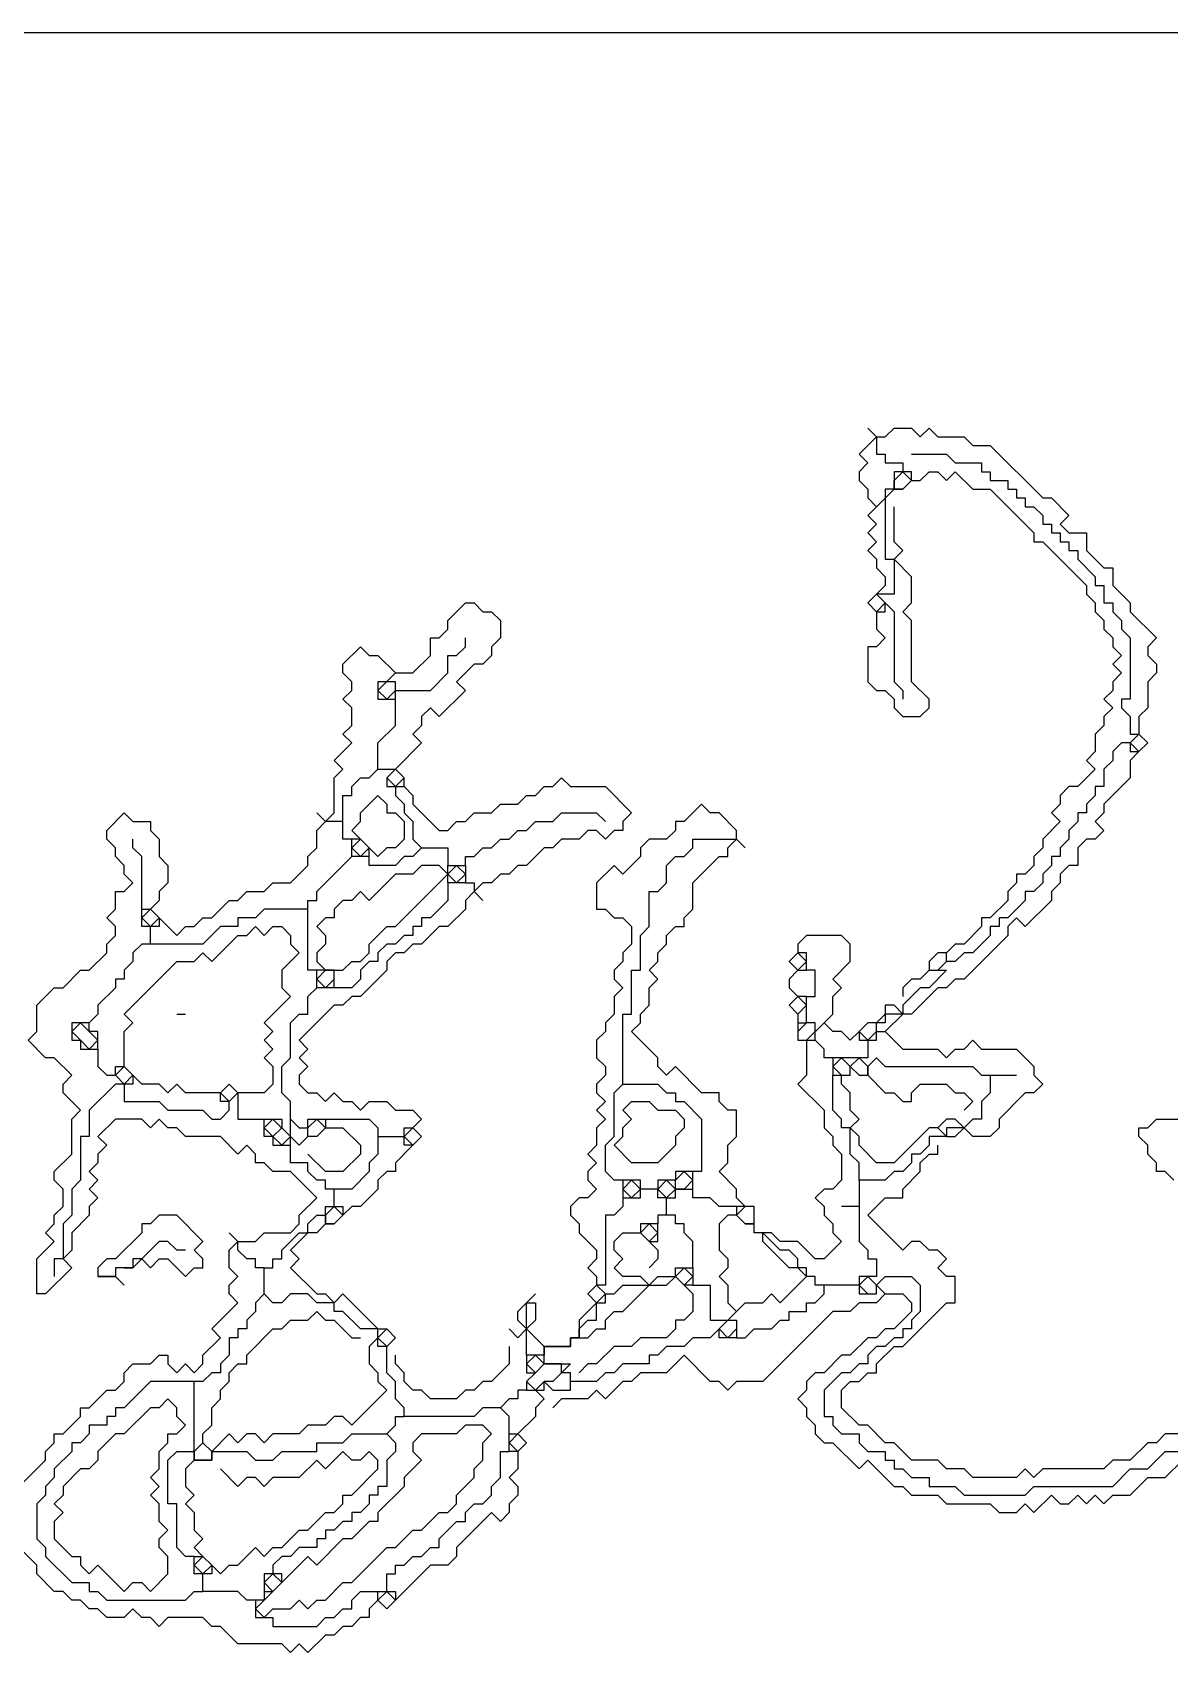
# Model space of a CAD drawing. Extents: x 37173252 to 74842692, y 59158332 to 118813339.
# Drawn here: x 37753075 to 37755415, y 59249658 to 59252993 of the extents above; entities that cross this region are included whole.
import ezdxf

# ---------------------------------------------------------------- set-up
doc = ezdxf.new("R2010")
doc.units = 0
doc.header["$LTSCALE"] = 1000
doc.header["$MEASUREMENT"] = 0
doc.layers.add('TITLIN', color=7, linetype='Continuous')
doc.layers.add('WALL', color=4, linetype='Continuous')

# ---------------------------------------------------------------- blocks, each defined once
blk = doc.blocks.new('TITLEA')
at = {"layer": 'TITLIN'}
blk.add_line((-6500, 17932.17), (0, 17932.17), dxfattribs=at)
blk = doc.blocks.new('MZC')
at = {"linetype": 'Continuous'}
for points in [[(135, 205.0005), (130, 199.9995), (132.5, 197.5015), (130, 195.0005), (130, 192.4995), (132.5, 189.9995), (132.5, 187.5005), (135, 185.0005)], [(132.5, 207.4995), (135, 205.0005), (135, 199.9995), (137.5, 199.9995), (137.5, 197.5015), (142.5, 197.5015), (142.5, 195.0005)], [(132.5, 207.4995), (135, 205.0005)], [(135, 205.0005), (137.5, 205.0005), (140, 207.4995), (145, 207.4995), (147.5, 205.0005), (150, 207.4995), (152.5, 205.0005), (160, 205.0005), (162.5, 202.5005), (167.5, 202.5005), (182.5, 187.5005), (185, 187.5005), (190, 182.4995), (187.5, 180.0015), (190, 177.5005), (195, 177.5005), (195, 172.4995), (200, 167.5005), (202.5, 167.5005), (202.5, 162.4995), (207.5, 157.5005), (207.5, 154.9995), (215, 147.4995), (212.5, 144.9995), (212.5, 142.5005), (215, 140.0005), (215, 137.4995), (212.5, 135.0015), (212.5, 127.4995), (210, 125.0005), (210, 119.9995)], [(145, 199.9995), (155, 199.9995), (157.5, 197.5015), (165, 197.5015), (165, 195.0005), (167.5, 195.0005), (167.5, 192.4995), (172.5, 192.4995), (172.5, 189.9995), (175, 189.9995), (175, 187.5005), (177.5, 187.5005), (177.5, 185.0005), (180, 185.0005), (182.5, 182.4995), (182.5, 180.0015), (185, 180.0015), (185, 177.5005), (187.5, 177.5005), (187.5, 175.0005), (190, 175.0005), (190, 172.4995), (192.5, 172.4995), (192.5, 170.0005), (197.5, 164.9995), (197.5, 162.4995), (200, 162.4995), (200, 157.5005), (202.5, 157.5005), (202.5, 154.9995), (205, 152.5005), (205, 150.0005), (207.5, 147.4995), (207.5, 129.9995), (205, 129.9995), (205, 127.4995), (207.5, 125.0005), (207.5, 119.9995)], [(142.5, 195.0005), (140, 195.0005), (140, 189.9995)], [(140, 189.9995), (142.5, 189.9995), (145, 192.4995), (145, 195.0005), (142.5, 195.0005)], [(140, 189.9995), (140, 192.4995), (142.5, 195.0005), (145, 192.4995)], [(145, 192.4995), (147.5, 192.4995), (150, 195.0005), (152.5, 195.0005), (155, 192.4995), (157.5, 195.0005), (162.5, 189.9995), (167.5, 189.9995), (180, 177.5005), (180, 175.0005), (182.5, 175.0005), (195, 162.4995), (195, 160.0005), (197.5, 157.5005), (197.5, 154.9995), (200, 152.5005), (200, 150.0005), (202.5, 147.4995), (202.5, 144.9995), (205, 142.5005), (202.5, 140.0005), (205, 137.4995), (202.5, 135.0015), (202.5, 132.5005), (200, 129.9995), (202.5, 127.4995), (200, 125.0005), (200, 122.5005), (197.5, 119.9995), (197.5, 115.0005), (195, 112.5005), (197.5, 109.9995), (192.5, 105.0005), (190, 105.0005), (187.5, 102.4995), (187.5, 99.9995), (185, 97.5005), (187.5, 95.0005), (182.5, 90.0005), (182.5, 87.5005), (180, 84.9995), (180, 82.4995), (177.5, 80.0005), (175, 80.0005), (175, 77.5005), (172.5, 74.9995), (172.5, 72.5015), (167.5, 67.4995), (165, 67.4995), (165, 64.9995), (160, 60.0005), (157.5, 60.0005), (155, 57.4995)], [(135, 185.0005), (140, 189.9995)], [(140, 189.9995), (137.5, 189.9995), (137.5, 170.0005), (140, 170.0005), (140, 160.0005), (137.5, 160.0005)], [(145, 192.4995), (142.5, 189.9995), (140, 189.9995)], [(135, 185.0005), (132.5, 182.4995), (135, 180.0015), (132.5, 177.5005), (135, 175.0005), (132.5, 172.4995), (135, 170.0005), (135, 167.5005), (137.5, 164.9995), (137.5, 162.4995), (135, 160.0005)], [(135, 154.9995), (135, 150.0005), (137.5, 147.4995), (135, 144.9995), (132.5, 144.9995), (132.5, 135.0015), (135, 132.5005), (137.5, 132.5005), (140, 129.9995), (140, 127.4995), (142.5, 125.0005), (147.5, 125.0005), (150, 127.4995), (150, 129.9995), (145, 135.0015), (145, 152.5005), (142.5, 154.9995), (145, 157.5005), (145, 164.9995), (140, 170.0005), (142.5, 172.4995), (140, 175.0005), (140, 185.0005)], [(-2.5, 137.4995), (2.5, 137.4995), (7.5, 142.5005), (7.5, 147.4995), (10, 147.4995), (12.5, 150.0005), (12.5, 152.5005), (17.5, 157.5005), (20, 157.5005), (22.5, 154.9995), (25, 154.9995), (27.5, 152.5005), (27.5, 147.4995), (25, 144.9995), (25, 142.5005), (22.5, 140.0005), (20, 140.0005), (15, 135.0015), (17.5, 132.5005), (10, 125.0005), (7.5, 127.4995), (5, 125.0005), (5, 122.5005), (2.5, 119.9995), (5, 117.5015), (-2.5, 109.9995)], [(137.5, 160.0005), (135, 160.0005), (132.5, 157.5005), (135, 154.9995), (137.5, 154.9995)], [(135, 160.0005), (132.5, 157.5005), (135, 154.9995)], [(135, 154.9995), (137.5, 157.5005), (135, 160.0005)], [(137.5, 154.9995), (137.5, 157.5005), (140, 154.9995), (140, 135.0015), (142.5, 132.5005), (142.5, 129.9995)], [(-22.5, 95.0005), (-20, 97.5005), (-20, 107.5005), (-17.5, 109.9995), (-20, 112.5005), (-15, 117.5015), (-17.5, 119.9995), (-15, 122.5005), (-15, 127.4995), (-17.5, 129.9995), (-15, 132.5005), (-15, 135.0015), (-17.5, 137.4995), (-17.5, 140.0005), (-12.5, 144.9995), (-10, 142.5005), (-7.5, 142.5005), (-2.5, 137.4995)], [(-2.5, 132.5005), (7.5, 132.5005), (12.5, 137.4995), (12.5, 142.5005), (15, 142.5005), (17.5, 144.9995), (17.5, 147.4995)], [(-2.5, 137.4995), (-7.5, 132.5005), (-5, 129.9995), (-2.5, 132.5005)], [(-2.5, 132.5005), (-2.5, 135.0015), (-7.5, 135.0015), (-7.5, 129.9995), (-2.5, 129.9995)], [(-7.5, 109.9995), (-7.5, 117.5015), (-2.5, 122.5005), (-2.5, 129.9995)], [(-2.5, 129.9995), (-2.5, 132.5005)], [(207.5, 117.5015), (205, 117.5015), (202.5, 115.0005), (202.5, 112.5005), (200, 109.9995), (200, 105.0005), (197.5, 105.0005), (197.5, 102.4995), (195, 99.9995), (195, 97.5005), (192.5, 97.5005), (192.5, 95.0005), (190, 92.4995), (190, 90.0005), (187.5, 87.5005), (187.5, 84.9995), (185, 84.9995), (185, 82.4995), (182.5, 80.0005), (182.5, 77.5005), (180, 74.9995), (177.5, 74.9995), (177.5, 72.5015), (172.5, 67.4995), (170, 67.4995), (170, 64.9995), (167.5, 64.9995), (167.5, 62.5005), (162.5, 57.4995), (160, 57.4995), (157.5, 55.0015), (155, 55.0015)], [(207.5, 119.9995), (210, 119.9995), (207.5, 117.5015)], [(210, 119.9995), (207.5, 117.5015), (210, 115.0005)], [(207.5, 117.5015), (207.5, 115.0005), (210, 115.0005), (212.5, 117.5015)], [(210, 115.0005), (212.5, 117.5015), (210, 119.9995)], [(210, 115.0005), (207.5, 112.5005), (207.5, 107.5005), (200, 99.9995), (200, 97.5005), (197.5, 95.0005), (200, 92.4995), (197.5, 90.0005), (195, 90.0005), (192.5, 87.5005), (192.5, 82.4995), (190, 82.4995), (187.5, 80.0005), (187.5, 77.5005), (185, 74.9995), (185, 72.5015), (177.5, 64.9995), (175, 67.4995), (172.5, 64.9995), (172.5, 62.5005), (160, 50.0005), (157.5, 50.0005), (155, 47.4995), (152.5, 47.4995), (145, 39.9995), (142.5, 39.9995)], [(-17.5, 95.0005), (-17.5, 102.4995), (-15, 102.4995), (-15, 105.0005), (-12.5, 107.5005), (-10, 107.5005), (-7.5, 109.9995)], [(-7.5, 109.9995), (-2.5, 109.9995), (-5, 107.5005), (-5, 105.0005), (-2.5, 105.0005)], [(-2.5, 109.9995), (-5, 107.5005), (-2.5, 105.0005), (0, 105.0005)], [(0, 105.0005), (0, 107.5005), (-2.5, 109.9995)], [(-2.5, 105.0005), (0, 105.0005), (0, 107.5005), (-2.5, 105.0005)], [(0, 105.0005), (2.5, 102.4995), (2.5, 99.9995), (10, 92.4995), (12.5, 92.4995), (15, 95.0005), (17.5, 95.0005), (20, 97.5005), (25, 97.5005), (27.5, 99.9995), (32.5, 99.9995), (35, 102.4995), (37.5, 102.4995), (40, 105.0005), (42.5, 105.0005), (45, 107.5005), (47.5, 105.0005), (57.5, 105.0005), (65, 97.5005), (62.5, 95.0005), (62.5, 92.4995), (60, 92.4995), (57.5, 90.0005), (55, 92.4995), (52.5, 92.4995), (50, 90.0005), (45, 90.0005), (42.5, 87.5005), (40, 87.5005), (35, 82.4995), (32.5, 82.4995), (30, 80.0005), (27.5, 80.0005), (25, 77.5005), (22.5, 77.5005), (20, 74.9995)], [(-12.5, 90.0005), (-15, 92.4995), (-12.5, 95.0005), (-12.5, 97.5005), (-7.5, 102.4995), (-5, 99.9995), (-5, 97.5005), (-2.5, 97.5005), (0, 95.0005), (0, 90.0005), (-2.5, 87.5005), (-5, 87.5005), (-7.5, 84.9995), (-10, 87.5005), (-12.5, 84.9995), (-15, 87.5005), (-12.5, 90.0005)], [(-2.5, 105.0005), (-2.5, 102.4995), (0, 99.9995), (0, 97.5005), (2.5, 95.0005), (2.5, 90.0005), (5, 87.5005)], [(-32.5, -22.5005), (-30, -19.9995), (-30, -17.4995), (-25, -12.4995), (-32.5, -5.0005), (-37.5, -5.0005), (-40, -2.4995), (-42.5, -2.4995), (-42.5, 0.0005), (-45, 2.4995), (-47.5, 0.0005), (-52.5, 4.9995), (-62.5, 4.9995), (-65, 7.5005), (-67.5, 7.5005), (-70, 10.0015), (-72.5, 7.5005), (-75, 10.0015), (-82.5, 10.0015), (-87.5, 4.9995), (-85, 2.4995), (-87.5, 0.0005), (-87.5, -2.4995), (-90, -5.0005), (-87.5, -7.4985), (-90, -9.9995), (-87.5, -12.4995), (-90, -15.0005), (-90, -17.4995), (-95, -22.5005), (-95, -27.4995), (-97.5, -29.9995), (-95, -32.5005), (-102.5, -40.0005), (-105, -40.0005), (-105, -29.9995), (-100, -25.0005), (-102.5, -22.5005), (-100, -19.9995), (-100, -17.4995), (-97.5, -15.0005), (-97.5, -9.9995), (-100, -7.4985), (-100, -5.0005), (-95, 0.0005), (-95, 10.0015), (-92.5, 12.4995), (-97.5, 17.5005), (-97.5, 19.9995), (-95, 22.4995), (-100, 27.5005), (-102.5, 27.5005), (-107.5, 32.5005), (-105, 35.0005), (-105, 42.5005), (-100, 47.4995), (-97.5, 47.4995), (-92.5, 52.5005), (-90, 52.5005), (-85, 57.4995), (-85, 60.0005), (-82.5, 62.5005), (-82.5, 64.9995), (-85, 67.4995), (-82.5, 70.0005), (-82.5, 74.9995), (-80, 74.9995), (-77.5, 77.5005), (-80, 80.0005), (-80, 82.4995), (-82.5, 84.9995), (-82.5, 87.5005), (-85, 90.0005), (-85, 92.4995), (-80, 97.5005), (-77.5, 95.0005), (-72.5, 95.0005), (-72.5, 92.4995), (-70, 90.0005), (-70, 84.9995), (-67.5, 82.4995), (-67.5, 77.5005), (-70, 74.9995), (-70, 72.5015), (-72.5, 70.0005)], [(-17.5, 95.0005), (-22.5, 95.0005), (-25, 97.5005)], [(17.5, 82.4995), (17.5, 84.9995), (20, 84.9995), (22.5, 87.5005), (25, 87.5005), (27.5, 90.0005), (30, 90.0005), (32.5, 92.4995), (35, 92.4995), (37.5, 95.0005), (42.5, 95.0005), (45, 97.5005), (55, 97.5005), (57.5, 95.0005)], [(95, 90.0005), (95, 92.4995), (90, 97.5005), (87.5, 97.5005), (85, 99.9995), (80, 95.0005), (77.5, 95.0005), (77.5, 92.4995), (75, 90.0005), (70, 90.0005), (67.5, 87.5005), (67.5, 84.9995), (62.5, 80.0005), (60, 82.4995), (55, 77.5005), (55, 70.0005), (57.5, 70.0005), (60, 67.4995), (62.5, 67.4995), (65, 64.9995), (65, 60.0005), (62.5, 57.4995), (62.5, 55.0015), (60, 52.5005), (60, 50.0005), (62.5, 47.4995), (60, 45.0005), (60, 39.9995), (57.5, 37.4995), (57.5, 35.0005), (55, 32.5005), (55, 27.5005), (57.5, 25.0005), (57.5, 22.4995), (55, 19.9995), (55, 17.5005), (57.5, 15.0005), (55, 12.4995), (57.5, 10.0015), (55, 7.5005), (55, 2.4995), (52.5, 0.0005), (55, -2.4995), (52.5, -5.0005), (52.5, -7.4985), (55, -9.9995), (52.5, -12.4995), (50, -12.4995), (47.5, -15.0005), (47.5, -17.4995), (50, -19.9995), (50, -22.5005), (55, -27.4995), (55, -29.9995), (52.5, -32.5005), (55, -34.9995), (55, -37.4995)], [(-72.5, 70.0005), (-75, 67.4995), (-72.5, 64.9995), (-70, 67.4995), (-65, 62.5005), (-62.5, 64.9995), (-60, 64.9995), (-57.5, 67.4995), (-55, 67.4995), (-50, 72.5015), (-47.5, 72.5015), (-45, 74.9995), (-40, 74.9995), (-37.5, 77.5005), (-32.5, 77.5005), (-27.5, 82.4995), (-27.5, 84.9995), (-25, 87.5005), (-25, 92.4995), (-22.5, 95.0005)], [(-22.5, 95.0005), (-22.5, 95.0005)], [(-15, 90.0005), (-17.5, 90.0005), (-17.5, 95.0005)], [(-75, 70.0005), (-75, 84.9995), (-77.5, 87.5005), (-77.5, 90.0005)], [(-15, 84.9995), (-15, 90.0005)], [(-10, 84.9995), (-10, 87.5005), (-12.5, 90.0005), (-15, 90.0005)], [(62.5, 19.9995), (62.5, 39.9995), (65, 39.9995), (65, 52.5005), (67.5, 52.5005), (67.5, 62.5005), (70, 64.9995), (70, 74.9995), (72.5, 74.9995), (75, 77.5005), (75, 82.4995), (77.5, 84.9995), (80, 84.9995), (82.5, 87.5005), (82.5, 90.0005), (95, 90.0005), (97.5, 87.5005)], [(97.5, -15.0005), (95, -12.4995), (95, -9.9995), (90, -5.0005), (92.5, -2.4995), (92.5, 2.4995), (95, 4.9995), (95, 12.4995), (92.5, 12.4995), (90, 15.0005), (90, 17.5005), (85, 17.5005), (77.5, 25.0005), (75, 22.4995), (72.5, 25.0005), (72.5, 27.5005), (65, 35.0005), (67.5, 37.4995), (67.5, 39.9995), (70, 42.5005), (70, 47.4995), (72.5, 50.0005), (70, 52.5005), (72.5, 55.0015), (72.5, 57.4995), (75, 60.0005), (75, 62.5005), (77.5, 64.9995), (80, 64.9995), (80, 67.4995), (82.5, 70.0005), (82.5, 77.5005), (90, 84.9995), (92.5, 84.9995), (92.5, 87.5005), (95, 90.0005)], [(95, 90.0005), (97.5, 87.5005)], [(-27.5, 70.0005), (-27.5, 72.5015), (-25, 72.5015), (-25, 74.9995), (-15, 84.9995)], [(-10, 84.9995), (-15, 84.9995)], [(5, 87.5005), (2.5, 84.9995), (0, 84.9995), (-2.5, 82.4995), (-10, 82.4995), (-10, 84.9995)], [(5, 87.5005), (12.5, 87.5005), (12.5, 82.4995)], [(12.5, 80.0005), (10, 82.4995), (5, 82.4995), (2.5, 80.0005), (-2.5, 80.0005), (-10, 72.5015), (-12.5, 74.9995), (-15, 72.5015), (-17.5, 72.5015), (-20, 70.0005), (-20, 67.4995), (-22.5, 67.4995), (-25, 64.9995), (-22.5, 62.5005), (-22.5, 60.0005), (-25, 57.4995), (-25, 55.0015), (-22.5, 52.5005)], [(-22.5, 52.5005), (-17.5, 52.5005), (-15, 55.0015), (-12.5, 55.0015), (-10, 57.4995), (-10, 60.0005), (-5, 64.9995), (-2.5, 64.9995), (12.5, 80.0005)], [(12.5, 82.4995), (17.5, 82.4995)], [(12.5, 77.5005), (12.5, 82.4995)], [(12.5, 80.0005), (15, 82.4995), (17.5, 80.0005), (15, 77.5005), (12.5, 80.0005)], [(17.5, 82.4995), (17.5, 77.5005)], [(20, 74.9995), (17.5, 72.5015), (17.5, 70.0005), (12.5, 64.9995), (10, 64.9995), (5, 60.0005), (2.5, 60.0005), (0, 57.4995), (-2.5, 57.4995), (-5, 55.0015), (-5, 52.5005), (-12.5, 45.0005), (-15, 45.0005), (-17.5, 42.5005), (-20, 42.5005), (-30, 32.5005), (-27.5, 29.9995), (-30, 27.5005), (-27.5, 25.0005), (-30, 22.4995), (-30, 19.9995), (-27.5, 17.5005), (-25, 17.5005), (-22.5, 15.0005), (-20, 17.5005), (-17.5, 15.0005), (-15, 15.0005), (-12.5, 12.4995), (-10, 15.0005), (-5, 15.0005), (-2.5, 12.4995), (2.5, 12.4995), (5, 10.0015), (2.5, 7.5005)], [(12.5, 77.5005), (12.5, 72.5015), (7.5, 67.4995), (5, 67.4995), (5, 64.9995), (2.5, 64.9995), (2.5, 62.5005), (0, 62.5005), (-2.5, 60.0005), (-5, 60.0005), (-7.5, 57.4995), (-7.5, 55.0015), (-10, 55.0015), (-12.5, 52.5005), (-12.5, 50.0005), (-15, 47.4995), (-20, 47.4995)], [(17.5, 77.5005), (12.5, 77.5005)], [(17.5, 77.5005), (20, 77.5005), (20, 74.9995), (22.5, 72.5015)], [(20, 74.9995), (22.5, 72.5015)], [(-72.5, 64.9995), (-75, 64.9995), (-75, 70.0005)], [(-75, 70.0005), (-72.5, 70.0005), (-70, 67.4995), (-70, 64.9995), (-72.5, 64.9995)], [(-27.5, 70.0005), (-40, 70.0005), (-42.5, 67.4995), (-47.5, 67.4995), (-47.5, 64.9995), (-52.5, 64.9995), (-57.5, 60.0005), (-72.5, 60.0005)], [(-25, 52.5005), (-27.5, 52.5005), (-27.5, 70.0005)], [(-80, 25.0005), (-80, 35.0005), (-77.5, 37.4995), (-80, 39.9995), (-65, 55.0015), (-60, 55.0015), (-57.5, 57.4995), (-55, 55.0015), (-47.5, 62.5005), (-45, 62.5005), (-42.5, 64.9995), (-40, 62.5005), (-37.5, 64.9995), (-35, 64.9995), (-32.5, 62.5005), (-32.5, 60.0005), (-30, 57.4995), (-35, 52.5005), (-35, 47.4995), (-32.5, 45.0005), (-40, 37.4995), (-37.5, 35.0005), (-40, 32.5005), (-37.5, 29.9995), (-40, 27.5005), (-37.5, 25.0005), (-37.5, 19.9995), (-40, 17.5005), (-47.5, 17.5005)], [(-72.5, 60.0005), (-72.5, 64.9995)], [(120, 37.4995), (122.5, 39.9995), (122.5, 45.0005), (125, 47.4995), (122.5, 50.0005), (127.5, 55.0015), (127.5, 60.0005), (125, 62.5005), (115, 62.5005), (112.5, 60.0005), (112.5, 57.4995)], [(-72.5, 60.0005), (-75, 60.0005), (-77.5, 57.4995), (-77.5, 55.0015), (-80, 52.5005), (-80, 50.0005), (-82.5, 50.0005), (-82.5, 47.4995), (-87.5, 42.5005), (-87.5, 39.9995), (-90, 37.4995)], [(115, 52.5005), (115, 57.4995), (112.5, 57.4995), (110, 55.0015), (112.5, 52.5005), (115, 52.5005)], [(112.5, 57.4995), (110, 55.0015), (112.5, 52.5005)], [(112.5, 52.5005), (115, 55.0015), (112.5, 57.4995)], [(155, 55.0015), (155, 57.4995), (152.5, 57.4995), (150, 55.0015), (150, 52.5005), (152.5, 52.5005)], [(155, 57.4995), (152.5, 57.4995), (150, 55.0015), (150, 52.5005)], [(150, 52.5005), (152.5, 52.5005), (155, 55.0015), (155, 57.4995)], [(-25, 47.4995), (-25, 52.5005)], [(-20, 47.4995), (-20, 52.5005), (-25, 52.5005)], [(-22.5, 52.5005), (-25, 50.0005), (-22.5, 47.4995), (-20, 50.0005)], [(112.5, 52.5005), (110, 50.0005), (110, 47.4995), (112.5, 45.0005)], [(115, 45.0005), (117.5, 45.0005), (117.5, 52.5005), (115, 52.5005)], [(152.5, 52.5005), (155, 52.5005), (150, 47.4995), (147.5, 47.4995), (142.5, 42.5005), (142.5, 39.9995), (137.5, 39.9995), (137.5, 37.4995), (135, 37.4995)], [(150, 52.5005), (147.5, 50.0005), (145, 50.0005), (142.5, 47.4995), (142.5, 45.0005)], [(152.5, 52.5005), (155, 55.0015)], [(-32.5, 10.0015), (-32.5, 15.0005), (-35, 17.5005), (-35, 25.0005), (-32.5, 27.5005), (-32.5, 37.4995), (-30, 39.9995), (-27.5, 39.9995), (-27.5, 45.0005), (-25, 47.4995)], [(-20, 47.4995), (-25, 47.4995)], [(115, 45.0005), (112.5, 45.0005), (110, 42.5005), (112.5, 39.9995), (112.5, 32.5005), (117.5, 32.5005)], [(112.5, 45.0005), (110, 42.5005), (112.5, 39.9995)], [(112.5, 39.9995), (115, 42.5005), (112.5, 45.0005)], [(117.5, 32.5005), (117.5, 37.4995), (115, 37.4995), (115, 45.0005)], [(142.5, 39.9995), (140, 42.5005), (137.5, 42.5005), (137.5, 39.9995)], [(-90, 37.4995), (-95, 37.4995), (-95, 32.5005), (-92.5, 32.5005)], [(-92.5, 32.5005), (-95, 35.0005), (-92.5, 37.4995), (-87.5, 32.5005), (-90, 29.9995), (-92.5, 32.5005)], [(-87.5, 29.9995), (-87.5, 35.0005), (-90, 35.0005), (-90, 37.4995)], [(-65, 39.9995), (-62.5, 39.9995)], [(-65, 39.9995), (-62.5, 39.9995)], [(112.5, 39.9995), (112.5, 37.4995), (115, 37.4995), (112.5, 35.0005), (112.5, 32.5005), (115, 32.5005)], [(115, 32.5005), (120, 37.4995)], [(130, 35.0005), (127.5, 32.5005), (125, 35.0005), (122.5, 35.0005), (120, 37.4995)], [(137.5, 39.9995), (135, 37.4995), (132.5, 37.4995), (130, 35.0005)], [(135, 37.4995), (132.5, 37.4995), (130, 35.0005), (130, 32.5005), (132.5, 32.5005)], [(132.5, 32.5005), (135, 32.5005), (135, 37.4995)], [(137.5, 35.0005), (142.5, 39.9995)], [(-92.5, 32.5005), (-92.5, 29.9995), (-87.5, 29.9995)], [(115, 32.5005), (115, 22.4995), (112.5, 19.9995), (120, 12.4995), (120, 7.5005), (122.5, 4.9995), (122.5, 2.4995), (125, 0.0005), (125, -7.4985), (122.5, -9.9995), (120, -9.9995), (117.5, -12.4995), (120, -15.0005), (120, -17.4995), (122.5, -19.9995), (122.5, -22.5005), (125, -25.0005), (120, -29.9995), (117.5, -29.9995), (112.5, -25.0005), (107.5, -25.0005)], [(122.5, 27.5005), (120, 27.5005), (120, 29.9995), (117.5, 32.5005)], [(130, 35.0005), (132.5, 32.5005), (135, 35.0005), (137.5, 35.0005)], [(132.5, 32.5005), (132.5, 27.5005)], [(137.5, 35.0005), (142.5, 29.9995), (152.5, 29.9995), (155, 27.5005), (157.5, 29.9995), (160, 29.9995), (162.5, 32.5005), (165, 29.9995), (175, 29.9995), (180, 25.0005), (180, 22.4995), (182.5, 19.9995), (180, 17.5005), (177.5, 17.5005), (170, 10.0015), (170, 7.5005), (167.5, 4.9995), (162.5, 4.9995), (160, 7.5005)], [(-87.5, 29.9995), (-87.5, 25.0005), (-85, 22.4995), (-82.5, 22.4995)], [(-82.5, 22.4995), (-82.5, 25.0005), (-80, 25.0005), (-77.5, 22.4995), (-77.5, 19.9995), (-80, 19.9995)], [(-52.5, 17.5005), (-62.5, 17.5005), (-65, 19.9995), (-67.5, 17.5005), (-70, 19.9995), (-75, 19.9995), (-77.5, 22.4995), (-80, 19.9995), (-82.5, 22.4995), (-80, 25.0005)], [(127.5, 27.5005), (122.5, 27.5005)], [(122.5, 27.5005), (122.5, 22.4995)], [(127.5, 25.0005), (125, 27.5005), (122.5, 25.0005), (125, 22.4995)], [(125, 22.4995), (127.5, 22.4995), (127.5, 25.0005)], [(132.5, 27.5005), (127.5, 27.5005)], [(127.5, 22.4995), (127.5, 25.0005), (130, 22.4995), (132.5, 22.4995), (132.5, 25.0005), (135, 27.5005), (137.5, 25.0005), (162.5, 25.0005), (165, 22.4995), (167.5, 22.4995)], [(127.5, 25.0005), (130, 27.5005), (132.5, 25.0005), (132.5, 22.4995)], [(-80, 19.9995), (-82.5, 19.9995), (-90, 12.4995), (-90, 4.9995), (-92.5, 4.9995), (-92.5, -7.4985), (-95, -9.9995), (-95, -17.4995), (-97.5, -19.9995), (-97.5, -29.9995), (-100, -29.9995), (-100, -34.9995)], [(-80, 19.9995), (-80, 15.0005), (-70, 15.0005), (-67.5, 12.4995), (-57.5, 12.4995), (-55, 10.0015), (-52.5, 10.0015), (-50, 12.4995), (-50, 15.0005), (-52.5, 15.0005), (-52.5, 17.5005), (-50, 19.9995), (-47.5, 17.5005), (-47.5, 10.0015), (-40, 10.0015)], [(-47.5, 17.5005), (-50, 19.9995), (-52.5, 17.5005)], [(62.5, -7.4985), (60, -7.4985), (57.5, -5.0005), (57.5, 2.4995), (60, 4.9995), (60, 17.5005), (62.5, 19.9995)], [(62.5, 19.9995), (72.5, 19.9995), (75, 17.5005), (77.5, 17.5005), (77.5, 15.0005), (80, 15.0005), (85, 10.0015), (85, -5.0005), (82.5, -5.0005)], [(122.5, 22.4995), (127.5, 22.4995)], [(130, -7.4985), (130, -2.4995), (127.5, 0.0005), (127.5, 7.5005), (125, 7.5005), (125, 10.0015), (122.5, 12.4995), (122.5, 22.4995)], [(152.5, 7.5005), (150, 7.5005), (140, -2.4995), (135, -2.4995), (130, 2.4995), (130, 4.9995), (127.5, 7.5005), (130, 10.0015), (127.5, 12.4995), (127.5, 17.5005), (125, 19.9995), (125, 22.4995)], [(167.5, 22.4995), (167.5, 17.5005), (165, 15.0005), (165, 10.0015), (162.5, 10.0015), (160, 7.5005), (155, 7.5005), (155, 4.9995), (150, 4.9995), (150, 2.4995), (147.5, 0.0005), (145, 0.0005), (145, -2.4995), (142.5, -5.0005), (140, -5.0005), (137.5, -7.4985), (130, -7.4985)], [(132.5, 22.4995), (132.5, 22.4995)], [(132.5, 22.4995), (137.5, 17.5005), (140, 17.5005), (142.5, 15.0005), (145, 15.0005), (145, 17.5005), (147.5, 19.9995), (155, 19.9995), (157.5, 17.5005), (160, 17.5005), (162.5, 15.0005), (160, 12.4995)], [(167.5, 22.4995), (175, 22.4995)], [(220, -7.4985), (217.5, -5.0005), (215, -5.0005), (215, -2.4995), (212.5, 0.0005), (212.5, 2.4995), (210, 4.9995), (210, 7.5005), (212.5, 7.5005), (215, 10.0015), (227.5, 10.0015)], [(-52.5, 17.5005), (-50, 15.0005), (-47.5, 17.5005)], [(65, 15.0005), (70, 15.0005), (72.5, 12.4995), (77.5, 12.4995), (80, 10.0015), (80, 7.5005), (77.5, 4.9995), (77.5, 2.4995), (72.5, -2.4995), (65, -2.4995), (60, 2.4995), (62.5, 4.9995), (62.5, 7.5005), (65, 10.0015), (62.5, 12.4995), (65, 15.0005)], [(-40, 10.0015), (-35, 10.0015), (-35, 7.5005), (-37.5, 4.9995)], [(-37.5, 4.9995), (-40, 4.9995), (-40, 10.0015)], [(-37.5, 4.9995), (-40, 7.5005), (-37.5, 10.0015), (-32.5, 4.9995)], [(-32.5, 7.5005), (-32.5, 10.0015)], [(-32.5, 10.0015), (-30, 7.5005), (-27.5, 7.5005)], [(-27.5, 7.5005), (-27.5, 10.0015), (-22.5, 10.0015)], [(-22.5, 10.0015), (-22.5, 7.5005), (-25, 4.9995), (-27.5, 4.9995), (-27.5, 7.5005)], [(-27.5, 4.9995), (-27.5, 7.5005), (-25, 10.0015), (-22.5, 7.5005)], [(-22.5, 10.0015), (-10, 10.0015), (-7.5, 7.5005), (-7.5, 4.9995)], [(160, 7.5005), (157.5, 10.0015), (155, 10.0015), (152.5, 7.5005)], [(-37.5, 4.9995), (-37.5, 2.4995), (-32.5, 2.4995)], [(-32.5, 4.9995), (-35, 2.4995), (-37.5, 4.9995)], [(-32.5, 2.4995), (-32.5, 7.5005)], [(-32.5, 4.9995), (-30, 2.4995), (-27.5, 4.9995)], [(-22.5, 7.5005), (-17.5, 7.5005), (-12.5, 2.4995), (-12.5, 0.0005), (-17.5, -5.0005), (-22.5, -5.0005), (-27.5, 0.0005)], [(-22.5, 7.5005), (-25, 4.9995), (-27.5, 4.9995)], [(-7.5, 4.9995), (-7.5, 0.0005), (-10, -2.4995), (-10, -5.0005), (-15, -9.9995), (-20, -9.9995)], [(-7.5, 4.9995), (0, 4.9995)], [(0, 4.9995), (0, 7.5005), (2.5, 7.5005), (5, 4.9995), (2.5, 2.4995), (0, 2.4995), (0, 4.9995)], [(2.5, 7.5005), (0, 4.9995), (2.5, 2.4995)], [(2.5, 2.4995), (5, 4.9995), (2.5, 7.5005)], [(152.5, 7.5005), (155, 4.9995), (157.5, 4.9995), (160, 7.5005)], [(-20, -9.9995), (-22.5, -9.9995), (-22.5, -7.4985), (-25, -7.4985), (-27.5, -5.0005), (-27.5, -2.4995), (-32.5, -2.4995), (-32.5, 2.4995)], [(2.5, 2.4995), (-2.5, -2.4995), (-2.5, -5.0005), (-5, -5.0005), (-7.5, -7.4985), (-7.5, -9.9995), (-12.5, -15.0005), (-15, -15.0005), (-17.5, -17.4995)], [(222.5, -79.9995), (217.5, -79.9995), (215, -82.4995), (212.5, -82.4995), (207.5, -87.5005), (202.5, -87.5005), (200, -89.9995), (182.5, -89.9995), (180, -92.4995), (177.5, -89.9995), (175, -92.4995), (162.5, -92.4995), (160, -89.9995), (155, -89.9995), (152.5, -87.5005), (145, -87.5005), (140, -82.4995), (137.5, -82.4995), (132.5, -77.5005), (130, -77.5005), (125, -72.4995), (125, -67.5005), (127.5, -64.9995), (130, -64.9995), (132.5, -62.4995), (135, -62.4995), (135, -60.0005), (140, -54.9995), (142.5, -54.9995), (155, -42.5005), (157.5, -42.5005), (157.5, -34.9995), (155, -34.9995), (152.5, -32.5005), (155, -29.9995), (152.5, -27.4995), (150, -27.4995), (147.5, -25.0005), (145, -25.0005), (142.5, -27.4995), (132.5, -17.4995), (137.5, -12.4995), (142.5, -12.4995), (142.5, -9.9995), (147.5, -5.0005), (147.5, -2.4995), (150, 0.0005), (152.5, 0.0005), (152.5, 2.4995)], [(67.5, -9.9995), (67.5, -7.4985), (62.5, -7.4985)], [(62.5, -7.4985), (62.5, -12.4995)], [(65, -7.4985), (62.5, -9.9995), (65, -12.4995), (67.5, -9.9995), (65, -7.4985)], [(77.5, -7.4985), (72.5, -7.4985), (72.5, -9.9995)], [(77.5, -9.9995), (75, -7.4985), (72.5, -9.9995), (75, -12.4995), (77.5, -9.9995)], [(82.5, -5.0005), (77.5, -5.0005), (77.5, -7.4985)], [(77.5, -7.4985), (80, -5.0005), (82.5, -7.4985), (80, -9.9995), (77.5, -9.9995)], [(77.5, -9.9995), (77.5, -7.4985)], [(82.5, -9.9995), (82.5, -5.0005)], [(130, -7.4985), (130, -15.0005)], [(-20, -15.0005), (-20, -9.9995)], [(62.5, -12.4995), (62.5, -15.0005), (60, -17.4995), (57.5, -17.4995), (57.5, -37.4995)], [(62.5, -12.4995), (67.5, -12.4995), (67.5, -9.9995)], [(72.5, -9.9995), (67.5, -9.9995)], [(75, -12.4995), (72.5, -12.4995), (72.5, -9.9995)], [(75, -12.4995), (77.5, -12.4995), (77.5, -9.9995), (82.5, -9.9995)], [(75, -17.4995), (75, -12.4995)], [(95, -15.0005), (90, -15.0005), (87.5, -12.4995), (82.5, -12.4995), (82.5, -9.9995)], [(-80, -32.5005), (-77.5, -32.5005), (-75, -29.9995), (-72.5, -32.5005), (-70, -29.9995), (-67.5, -29.9995), (-62.5, -34.9995), (-60, -32.5005), (-57.5, -32.5005), (-57.5, -29.9995), (-60, -27.4995), (-57.5, -25.0005), (-65, -17.4995), (-70, -17.4995), (-72.5, -19.9995), (-75, -19.9995), (-75, -22.5005), (-82.5, -29.9995), (-85, -29.9995), (-87.5, -32.5005), (-87.5, -34.9995), (-82.5, -34.9995), (-80, -37.4995)], [(-40, -32.5005), (-37.5, -32.5005), (-37.5, -29.9995), (-35, -29.9995), (-35, -27.4995), (-30, -22.5005), (-27.5, -22.5005), (-27.5, -19.9995), (-25, -17.4995), (-22.5, -17.4995)], [(-22.5, -17.4995), (-22.5, -15.0005), (-20, -15.0005)], [(-20, -15.0005), (-17.5, -15.0005), (-17.5, -17.4995), (-20, -19.9995), (-22.5, -19.9995), (-22.5, -17.4995)], [(-17.5, -17.4995), (-20, -15.0005), (-22.5, -17.4995), (-22.5, -19.9995)], [(-22.5, -19.9995), (-20, -19.9995), (-17.5, -17.4995)], [(75, -17.4995), (72.5, -17.4995), (72.5, -19.9995)], [(82.5, -32.5005), (82.5, -25.0005), (80, -22.5005), (80, -19.9995), (77.5, -19.9995), (77.5, -17.4995), (75, -17.4995)], [(97.5, -15.0005), (95, -17.4995), (92.5, -17.4995), (90, -19.9995), (90, -27.4995), (92.5, -29.9995), (92.5, -32.5005), (90, -34.9995), (92.5, -37.4995), (92.5, -42.5005), (95, -44.9995)], [(100, -19.9995), (100, -15.0005), (95, -15.0005)], [(95, -15.0005), (95, -17.4995), (97.5, -19.9995), (100, -19.9995)], [(100, -19.9995), (100, -15.0005), (97.5, -15.0005)], [(130, -15.0005), (125, -15.0005)], [(130, -15.0005), (130, -25.0005), (132.5, -27.4995), (132.5, -29.9995), (135, -29.9995), (135, -34.9995)], [(-40, -32.5005), (-42.5, -32.5005), (-42.5, -29.9995), (-45, -29.9995), (-47.5, -27.4995), (-47.5, -25.0005), (-50, -22.5005)], [(-47.5, -25.0005), (-50, -22.5005)], [(-47.5, -25.0005), (-42.5, -25.0005), (-40, -22.5005), (-32.5, -22.5005)], [(-22.5, -19.9995), (-25, -22.5005), (-27.5, -22.5005), (-32.5, -27.4995), (-30, -29.9995), (-32.5, -32.5005), (-25, -40.0005), (-22.5, -40.0005), (-20, -42.5005), (-17.5, -40.0005), (-7.5, -50.0005)], [(70, -37.4995), (67.5, -34.9995), (62.5, -34.9995), (60, -32.5005), (62.5, -29.9995), (60, -27.4995), (60, -25.0005), (62.5, -22.5005), (67.5, -22.5005)], [(72.5, -19.9995), (67.5, -19.9995), (67.5, -22.5005), (70, -25.0005), (72.5, -25.0005), (72.5, -19.9995)], [(67.5, -22.5005), (70, -19.9995), (72.5, -22.5005), (70, -25.0005), (72.5, -27.4995), (72.5, -29.9995), (70, -32.5005)], [(95, -44.9995), (97.5, -42.5005), (102.5, -42.5005), (105, -40.0005), (107.5, -42.5005), (115, -34.9995), (112.5, -32.5005), (110, -32.5005), (102.5, -25.0005), (102.5, -22.5005)], [(100, -19.9995), (97.5, -19.9995)], [(120, -37.4995), (117.5, -37.4995), (117.5, -34.9995), (115, -34.9995), (115, -32.5005), (112.5, -32.5005), (112.5, -29.9995), (110, -27.4995), (107.5, -27.4995), (102.5, -22.5005), (100, -22.5005), (100, -19.9995)], [(102.5, -22.5005), (100, -22.5005), (100, -19.9995)], [(107.5, -25.0005), (105, -22.5005), (102.5, -22.5005)], [(-7.5, -127.4995), (-10, -130.0005), (-10, -132.4985), (-12.5, -132.4985), (-15, -134.9995), (-17.5, -134.9995), (-20, -137.4995), (-22.5, -137.4995), (-27.5, -142.4995), (-30, -140.0005), (-32.5, -142.4995), (-35, -140.0005), (-47.5, -140.0005), (-52.5, -134.9995), (-55, -134.9995), (-57.5, -132.4985), (-67.5, -132.4985), (-70, -134.9995), (-72.5, -132.4985), (-75, -132.4985), (-77.5, -130.0005), (-80, -132.4985), (-85, -132.4985), (-87.5, -130.0005), (-90, -130.0005), (-92.5, -127.4995), (-95, -127.4995), (-97.5, -124.9995), (-100, -124.9995), (-105, -120.0005), (-105, -117.4995), (-110, -112.5005)], [(-110, -95.0005), (-102.5, -87.5005), (-102.5, -85.0005), (-100, -82.4995), (-100, -79.9995), (-97.5, -79.9995), (-92.5, -74.9995), (-92.5, -72.4995), (-90, -72.4995), (-85, -67.5005), (-82.5, -67.5005), (-80, -64.9995), (-80, -62.4995), (-77.5, -60.0005), (-72.5, -60.0005), (-70, -57.5005), (-67.5, -57.5005), (-67.5, -60.0005), (-65, -62.4995), (-62.5, -60.0005), (-60, -62.4995), (-57.5, -60.0005), (-57.5, -57.5005), (-52.5, -52.4985), (-55, -50.0005), (-47.5, -42.5005), (-50, -40.0005), (-50, -37.4995), (-47.5, -34.9995), (-50, -32.5005), (-50, -27.4995), (-47.5, -25.0005)], [(-62.5, -27.4995), (-65, -27.4995), (-67.5, -25.0005), (-70, -25.0005), (-75, -29.9995), (-77.5, -29.9995), (-77.5, -32.5005), (-82.5, -32.5005), (-82.5, -34.9995)], [(-82.5, -34.9995), (-87.5, -34.9995)], [(-82.5, -34.9995), (-80, -37.4995)], [(-40, -40.0005), (-40, -32.5005)], [(77.5, -34.9995), (80, -32.5005), (82.5, -34.9995), (80, -37.4995), (82.5, -40.0005), (82.5, -44.9995), (80, -47.4995), (77.5, -47.4995), (77.5, -50.0005), (75, -52.4985), (67.5, -52.4985), (65, -54.9995), (60, -54.9995), (55, -60.0005), (52.5, -60.0005), (50, -62.4995)], [(55, -42.5005), (57.5, -42.5005), (57.5, -40.0005), (60, -40.0005), (62.5, -37.4995), (70, -37.4995), (72.5, -34.9995), (77.5, -34.9995)], [(70, -37.4995), (75, -37.4995), (77.5, -34.9995)], [(77.5, -34.9995), (77.5, -32.5005), (82.5, -32.5005)], [(82.5, -37.4995), (80, -37.4995), (77.5, -34.9995)], [(82.5, -32.5005), (82.5, -37.4995)], [(130, -37.4995), (130, -40.0005), (135, -40.0005), (135, -37.4995), (137.5, -34.9995), (145, -34.9995), (147.5, -37.4995), (147.5, -44.9995), (145, -47.4995), (145, -50.0005), (142.5, -50.0005), (142.5, -52.4985), (140, -52.4985), (137.5, -54.9995), (135, -54.9995), (132.5, -57.5005), (132.5, -60.0005), (130, -60.0005), (127.5, -62.4995), (125, -62.4995), (120, -67.5005), (120, -74.9995), (122.5, -74.9995), (122.5, -77.5005), (125, -79.9995), (130, -79.9995), (130, -82.4995), (132.5, -85.0005), (137.5, -85.0005), (137.5, -87.5005), (140, -87.5005), (140, -89.9995), (142.5, -89.9995), (145, -92.4995), (150, -92.4995), (150, -95.0005), (157.5, -95.0005), (160, -97.4995), (177.5, -97.4995), (180, -95.0005), (202.5, -95.0005), (207.5, -89.9995), (212.5, -89.9995), (217.5, -85.0005), (222.5, -85.0005)], [(135, -34.9995), (130, -34.9995), (130, -37.4995)], [(132.5, -40.0005), (130, -37.4995), (132.5, -34.9995), (137.5, -40.0005)], [(-40, -40.0005), (-42.5, -42.5005), (-42.5, -44.9995), (-45, -47.4995), (-45, -50.0005), (-47.5, -50.0005), (-47.5, -52.4985), (-50, -52.4985), (-50, -57.5005), (-52.5, -60.0005), (-52.5, -62.4995), (-55, -62.4995), (-57.5, -64.9995), (-60, -64.9995)], [(-7.5, -50.0005), (-12.5, -50.0005), (-17.5, -44.9995), (-20, -44.9995), (-20, -42.5005), (-25, -42.5005), (-27.5, -40.0005), (-32.5, -40.0005), (-35, -42.5005), (-37.5, -42.5005), (-40, -40.0005)], [(35, -57.5005), (35, -42.5005), (37.5, -40.0005)], [(137.5, -40.0005), (135, -42.5005), (130, -42.5005), (127.5, -44.9995), (122.5, -44.9995), (102.5, -64.9995), (95, -64.9995), (92.5, -67.5005), (90, -64.9995), (87.5, -64.9995), (80, -57.5005), (75, -62.4995), (67.5, -62.4995), (65, -64.9995), (62.5, -64.9995), (57.5, -69.9985), (55, -67.5005), (52.5, -69.9985), (45, -69.9985), (42.5, -72.4995)], [(50, -52.4985), (52.5, -52.4985), (55, -50.0005), (57.5, -50.0005), (57.5, -47.4995), (60, -44.9995), (62.5, -44.9995), (70, -37.4995)], [(57.5, -37.4995), (55, -37.4995), (52.5, -40.0005), (55, -42.5005)], [(55, -37.4995), (52.5, -40.0005), (55, -42.5005)], [(55, -42.5005), (57.5, -40.0005), (55, -37.4995)], [(82.5, -37.4995), (87.5, -37.4995), (87.5, -47.4995), (90, -47.4995)], [(95, -52.4985), (97.5, -52.4985), (100, -50.0005), (105, -50.0005), (107.5, -47.4995), (110, -47.4995), (110, -44.9995), (115, -44.9995), (115, -42.5005), (117.5, -42.5005), (120, -40.0005), (120, -37.4995)], [(137.5, -40.0005), (142.5, -40.0005), (145, -42.5005), (145, -44.9995), (140, -50.0005), (137.5, -50.0005), (135, -52.4985), (132.5, -52.4985), (127.5, -57.5005), (125, -57.5005), (120, -62.4995), (117.5, -62.4995), (115, -64.9995), (115, -67.5005), (112.5, -69.9985), (115, -72.4995), (115, -74.9995), (117.5, -77.5005), (117.5, -79.9995), (120, -82.4995), (122.5, -82.4995), (130, -89.9995), (132.5, -87.5005), (140, -95.0005), (142.5, -95.0005), (145, -97.4995), (152.5, -97.4995), (155, -99.9995), (167.5, -99.9995), (170, -102.5005), (175, -102.5005), (177.5, -99.9995), (180, -102.5005), (185, -97.4995), (187.5, -99.9995), (190, -99.9995), (192.5, -97.4995), (195, -99.9995), (197.5, -97.4995), (200, -99.9995), (202.5, -97.4995), (207.5, -97.4995), (212.5, -92.4995), (217.5, -92.4995), (222.5, -87.5005)], [(130, -37.4995), (120, -37.4995)], [(-60, -87.5005), (-60, -85.0005), (-57.5, -82.4995), (-57.5, -79.9995), (-55, -77.5005), (-55, -72.4995), (-52.5, -69.9985), (-52.5, -67.5005), (-50, -64.9995), (-50, -62.4995), (-47.5, -60.0005), (-45, -60.0005), (-45, -57.5005), (-37.5, -50.0005), (-35, -50.0005), (-32.5, -47.4995), (-27.5, -47.4995), (-25, -44.9995), (-22.5, -47.4995), (-20, -47.4995), (-15, -52.4985), (-12.5, -52.4985)], [(35, -50.0005), (32.5, -47.4995), (32.5, -44.9995), (35, -42.5005), (37.5, -42.5005), (37.5, -47.4995), (35, -50.0005)], [(40, -60.0005), (40, -54.9995), (47.5, -54.9995), (47.5, -52.4985), (50, -52.4985), (50, -50.0005), (52.5, -47.4995), (55, -47.4995), (55, -42.5005)], [(55, -42.5005), (50, -47.4995), (50, -52.4985)], [(95, -44.9995), (90, -50.0005), (92.5, -52.4985), (95, -50.0005)], [(-5, -54.9995), (-7.5, -54.9995), (-7.5, -50.0005)], [(-7.5, -50.0005), (-5, -50.0005), (-2.5, -52.4985), (-5, -54.9995)], [(-7.5, -50.0005), (-5, -50.0005), (-7.5, -52.4985)], [(35, -50.0005), (32.5, -52.4985), (30, -50.0005)], [(40, -54.9995), (35, -50.0005)], [(90, -52.4985), (90, -50.0005), (87.5, -52.4985), (82.5, -52.4985), (80, -54.9995), (75, -54.9995), (72.5, -57.5005), (70, -57.5005), (70, -60.0005), (62.5, -60.0005), (60, -62.4995), (57.5, -62.4995), (55, -64.9995), (47.5, -64.9995)], [(90, -47.4995), (95, -47.4995), (95, -52.4985)], [(-7.5, -52.4985), (-10, -54.9995), (-10, -60.0005), (-7.5, -62.4995), (-7.5, -64.9995), (-5, -67.5005), (-15, -77.5005), (-17.5, -74.9995), (-20, -74.9995), (-22.5, -77.5005), (-27.5, -77.5005), (-30, -79.9995), (-37.5, -79.9995), (-40, -82.4995), (-42.5, -79.9995), (-45, -79.9995), (-47.5, -82.4995), (-50, -79.9995), (-55, -85.0005)], [(-7.5, -52.4985), (-5, -54.9995), (-2.5, -52.4985)], [(0, -74.9995), (0, -72.4995), (-2.5, -69.9985), (-2.5, -64.9995), (-5, -62.4995), (-5, -54.9995)], [(30, -54.9995), (30, -60.0005), (25, -64.9995), (22.5, -64.9995), (20, -67.5005), (17.5, -67.5005), (15, -69.9985), (7.5, -69.9985), (5, -67.5005), (2.5, -67.5005), (0, -64.9995), (0, -62.4995), (-2.5, -60.0005), (-2.5, -57.5005)], [(40, -54.9995), (40, -57.5005), (37.5, -57.5005), (35, -60.0005), (37.5, -62.4995)], [(50, -52.4985), (47.5, -52.4985), (47.5, -54.9995), (40, -54.9995)], [(95, -52.4985), (90, -52.4985)], [(40, -60.0005), (37.5, -57.5005), (35, -57.5005)], [(35, -57.5005), (35, -62.4995)], [(37.5, -62.4995), (40, -60.0005), (45, -60.0005)], [(45, -60.0005), (47.5, -60.0005), (42.5, -64.9995), (40, -64.9995), (37.5, -67.5005)], [(47.5, -64.9995), (47.5, -62.4995), (45, -62.4995), (45, -60.0005), (40, -60.0005)], [(35, -62.4995), (37.5, -62.4995), (35, -64.9995), (35, -67.5005)], [(37.5, -67.5005), (35, -64.9995), (37.5, -62.4995)], [(-60, -64.9995), (-72.5, -64.9995), (-80, -72.4995), (-82.5, -72.4995), (-82.5, -74.9995), (-85, -74.9995), (-85, -77.5005), (-90, -77.5005), (-90, -79.9995), (-92.5, -82.4995), (-95, -82.4995), (-95, -85.0005), (-100, -89.9995), (-100, -92.4995), (-102.5, -95.0005), (-102.5, -97.4995), (-105, -99.9995), (-105, -109.9995), (-102.5, -112.5005), (-102.5, -114.9985), (-95, -122.5005), (-90, -122.5005), (-90, -124.9995), (-87.5, -124.9995), (-85, -127.4995), (-62.5, -127.4995), (-60, -124.9995), (-57.5, -124.9995)], [(-60, -85.0005), (-60, -64.9995)], [(35, -67.5005), (32.5, -67.5005), (32.5, -69.9985), (30, -69.9985), (27.5, -72.4995)], [(37.5, -67.5005), (40, -69.9985), (37.5, -72.4995), (37.5, -74.9995), (32.5, -79.9995)], [(35, -67.5005), (40, -67.5005)], [(40, -67.5005), (40, -64.9995), (42.5, -67.5005), (47.5, -67.5005), (47.5, -64.9995)], [(-67.5, -69.9985), (-70, -72.4995), (-72.5, -72.4995), (-80, -79.9995), (-82.5, -79.9995), (-87.5, -85.0005), (-87.5, -87.5005), (-90, -89.9995), (-92.5, -89.9995), (-97.5, -95.0005), (-97.5, -97.4995), (-100, -99.9995), (-97.5, -102.5005), (-100, -105.0005), (-100, -109.9995), (-95, -114.9985), (-92.5, -114.9985), (-92.5, -117.4995), (-90, -120.0005), (-87.5, -117.4995), (-80, -124.9995), (-77.5, -122.5005), (-75, -122.5005), (-72.5, -124.9995), (-67.5, -120.0005), (-67.5, -114.9985), (-70, -112.5005), (-70, -109.9995), (-67.5, -107.4995), (-70, -105.0005), (-70, -99.9995), (-72.5, -97.4995), (-70, -95.0005), (-72.5, -92.4995), (-70, -89.9995), (-70, -85.0005), (-67.5, -82.4995), (-67.5, -79.9995), (-65, -79.9995), (-62.5, -77.5005), (-65, -74.9995), (-65, -72.4995), (-67.5, -69.9985)], [(27.5, -72.4995), (22.5, -72.4995), (20, -74.9995), (0, -74.9995)], [(30, -79.9995), (30, -74.9995), (27.5, -72.4995)], [(-37.5, -130.0005), (-32.5, -130.0005), (-30, -127.4995), (-27.5, -130.0005), (-25, -127.4995), (-22.5, -127.4995), (-17.5, -122.5005), (-15, -122.5005), (-5, -112.5005), (-2.5, -112.5005), (2.5, -107.4995), (5, -107.4995), (10, -102.5005), (12.5, -102.5005), (15, -99.9995), (15, -97.4995), (20, -92.4995), (20, -89.9995), (22.5, -87.5005), (22.5, -82.4995), (25, -79.9995), (22.5, -77.5005), (17.5, -77.5005), (15, -79.9995), (5, -79.9995), (2.5, -82.4995), (2.5, -85.0005), (5, -87.5005), (0, -92.4995), (0, -95.0005), (-7.5, -102.5005), (-7.5, -105.0005), (-10, -105.0005), (-15, -109.9995), (-17.5, -109.9995), (-25, -117.4995), (-27.5, -114.9985), (-35, -122.5005)], [(-5, -79.9995), (-2.5, -77.5005), (-2.5, -74.9995), (0, -74.9995)], [(-55, -85.0005), (-57.5, -82.4995)], [(-55, -85.0005), (-45, -85.0005), (-42.5, -87.5005), (-37.5, -87.5005), (-35, -85.0005), (-25, -85.0005), (-25, -82.4995), (-17.5, -82.4995), (-15, -79.9995), (-5, -79.9995)], [(-5, -79.9995), (-2.5, -82.4995), (-2.5, -85.0005), (-5, -87.5005), (-5, -95.0005), (-7.5, -95.0005), (-7.5, -97.4995), (-10, -97.4995), (-10, -99.9995), (-12.5, -102.5005), (-15, -102.5005), (-15, -105.0005), (-17.5, -105.0005), (-20, -107.4995), (-22.5, -107.4995), (-22.5, -109.9995), (-25, -109.9995), (-25, -112.5005), (-30, -112.5005), (-32.5, -114.9985), (-35, -114.9985), (-37.5, -117.4995), (-37.5, -120.0005)], [(30, -85.0005), (30, -79.9995)], [(30, -79.9995), (32.5, -79.9995), (35, -82.4995), (32.5, -85.0005), (30, -85.0005)], [(32.5, -79.9995), (30, -82.4995), (32.5, -85.0005)], [(32.5, -85.0005), (35, -82.4995), (32.5, -79.9995)], [(-60, -114.9985), (-62.5, -114.9985), (-65, -112.5005), (-65, -99.9995), (-67.5, -99.9995), (-67.5, -87.5005), (-65, -85.0005), (-60, -85.0005)], [(-60, -87.5005), (-62.5, -89.9995), (-62.5, -95.0005), (-60, -97.4995), (-62.5, -99.9995), (-60, -102.5005), (-60, -107.4995), (-57.5, -109.9995), (-60, -112.5005), (-57.5, -114.9985)], [(-60, -85.0005), (-60, -87.5005), (-55, -87.5005), (-55, -85.0005)], [(-55, -85.0005), (-55, -87.5005), (-60, -87.5005)], [(-57.5, -114.9985), (-60, -117.4995), (-57.5, -120.0005), (-55, -117.4995), (-52.5, -120.0005), (-50, -117.4995), (-47.5, -117.4995), (-42.5, -112.5005), (-40, -114.9985), (-37.5, -112.5005), (-35, -112.5005), (-30, -107.4995), (-27.5, -107.4995), (-22.5, -102.5005), (-20, -102.5005), (-17.5, -99.9995), (-17.5, -97.4995), (-15, -97.4995), (-7.5, -89.9995), (-7.5, -87.5005), (-10, -85.0005), (-12.5, -87.5005), (-15, -87.5005), (-17.5, -85.0005), (-22.5, -89.9995), (-25, -87.5005), (-30, -92.4995), (-37.5, -92.4995), (-40, -95.0005), (-42.5, -92.4995), (-45, -92.4995), (-47.5, -95.0005), (-52.5, -89.9995)], [(-5, -124.9995), (-5, -120.0005), (-2.5, -120.0005), (-2.5, -117.4995), (0, -117.4995), (2.5, -114.9985), (5, -114.9985), (7.5, -112.5005), (10, -112.5005), (10, -109.9995), (15, -105.0005), (17.5, -105.0005), (17.5, -102.5005), (20, -99.9995), (22.5, -99.9995), (25, -97.4995), (25, -95.0005), (27.5, -92.4995), (27.5, -85.0005), (30, -85.0005)], [(32.5, -85.0005), (32.5, -89.9995), (30, -92.4995), (32.5, -95.0005), (32.5, -97.4995), (30, -99.9995), (30, -102.5005), (27.5, -105.0005), (25, -102.5005), (15, -112.5005), (15, -114.9985), (12.5, -117.4995), (7.5, -117.4995), (-2.5, -127.4995)], [(-57.5, -120.0005), (-60, -120.0005), (-60, -114.9985)], [(-60, -114.9985), (-57.5, -114.9985), (-55, -117.4995), (-55, -120.0005), (-57.5, -120.0005)], [(-57.5, -124.9995), (-57.5, -120.0005)], [(-35, -122.5005), (-37.5, -120.0005), (-40, -122.5005), (-37.5, -124.9995), (-42.5, -130.0005), (-40, -132.4985), (-37.5, -130.0005)], [(-37.5, -120.0005), (-40, -120.0005), (-40, -124.9995)], [(-40, -124.9995), (-37.5, -124.9995), (-35, -122.5005), (-35, -120.0005), (-37.5, -120.0005)], [(-42.5, -127.4995), (-45, -127.4995), (-47.5, -124.9995), (-57.5, -124.9995)], [(-40, -124.9995), (-40, -127.4995), (-42.5, -127.4995)], [(-37.5, -132.4985), (-37.5, -134.9995), (-25, -134.9995), (-22.5, -132.4985), (-20, -132.4985), (-17.5, -130.0005), (-15, -130.0005), (-15, -127.4995), (-12.5, -124.9995), (-7.5, -124.9995)], [(-7.5, -124.9995), (-5, -124.9995)], [(-5, -124.9995), (-2.5, -124.9995), (-2.5, -127.4995), (-5, -130.0005), (-7.5, -127.4995), (-7.5, -124.9995)], [(-2.5, -127.4995), (-5, -124.9995), (-7.5, -127.4995)], [(-42.5, -127.4995), (-42.5, -132.4985), (-37.5, -132.4985)], [(-7.5, -127.4995), (-5, -130.0005), (-2.5, -127.4995)], [(-37.5, -132.4985), (-37.5, -132.4985)]]:
    blk.add_lwpolyline(points, dxfattribs=at)
blk = doc.blocks.new('A$C03EC15A2')
at = {"linetype": 'Continuous', "xscale": 1.5, "yscale": 1.5, "zscale": 1.5}
blk.add_blockref('MZC', (0, 0), dxfattribs=at)
blk = doc.blocks.new('tk')
at = {"xscale": 5.000000000000001, "yscale": 5.000000000000001, "zscale": 5.000000000000001}
blk.add_blockref('TITLEA', (39418676.1, 59131780.7), dxfattribs=at)
at = {"color": 4, "xscale": 4.800000000000002, "yscale": 4.800000000000002, "zscale": 4.800000000000002}
blk.add_blockref('A$C03EC15A2', (39409764.4, 59219133.5), dxfattribs=at)

msp = doc.modelspace()

# ---------------------------------------------------------------- block references
at = {"layer": 'WALL'}
msp.add_blockref('tk', (-1655924.43, 31550.97), dxfattribs=at)

doc.saveas('drawing.dxf')
